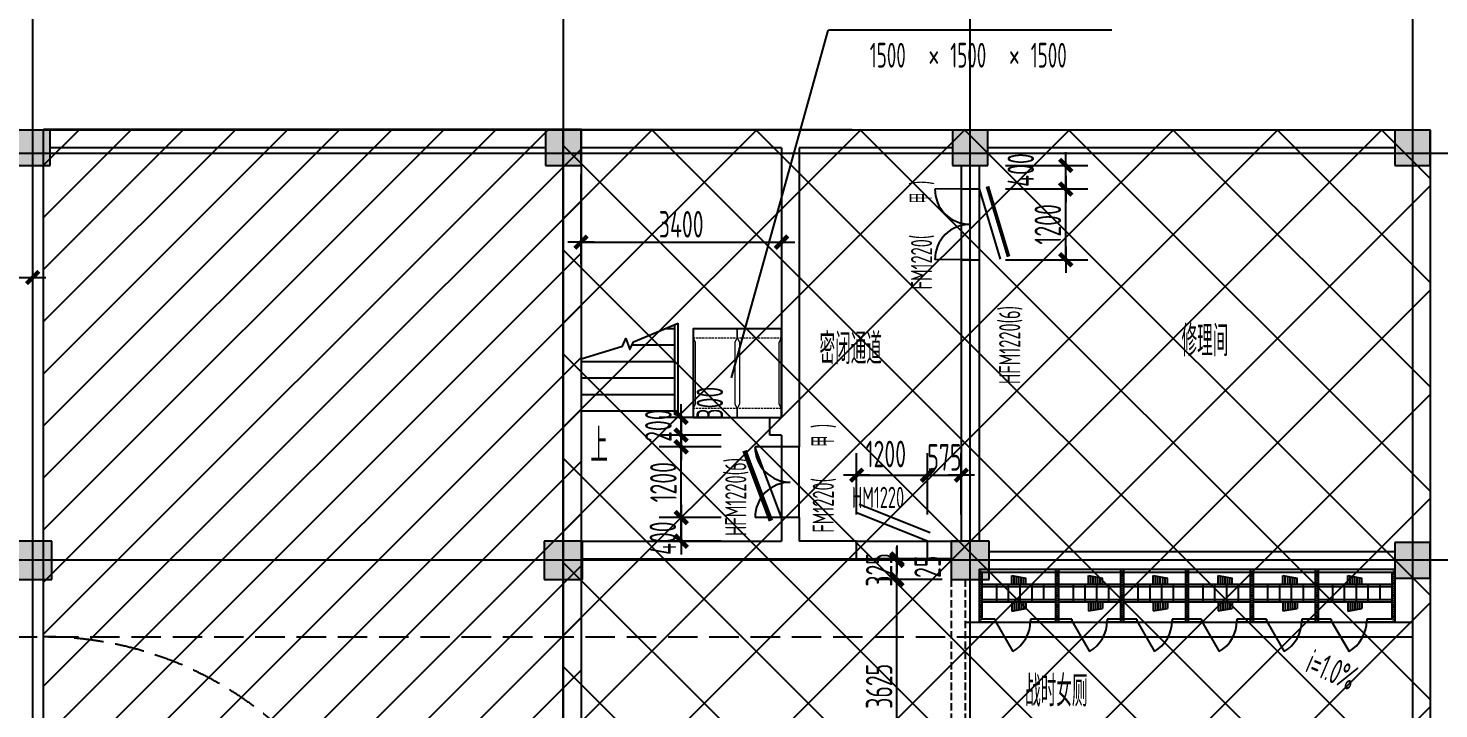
# Model space of a CAD drawing. Extents: x 1596194 to 1987057, y -212608 to 63160.
# Drawn here: x 1768955 to 1792878, y 21891 to 33438 of the extents above; entities that cross this region are included whole.
import ezdxf
from ezdxf.enums import TextEntityAlignment as Align

# ---------------------------------------------------------------- set-up
doc = ezdxf.new("R2010")
doc.units = 0
doc.header["$LTSCALE"] = 100
doc.header["$MEASUREMENT"] = 0
doc.linetypes.add('DASH', pattern=[0.35, 0.25, -0.1])
doc.linetypes.add('DASH_200', pattern=[0.7, 0.5, -0.2])
doc.layers.get('0').update_dxf_attribs({"linetype": 'CONTINUOUS'})
doc.layers.get('DEFPOINTS').update_dxf_attribs({"linetype": 'CONTINUOUS'})
for name, color, linetype in [('1', 8, 'CONTINUOUS'), ('_走道示意', 8, 'CONTINUOUS'), ('BALCONY', 6, 'CONTINUOUS'), ('brickwall', 5, 'DASH'), ('COLUMN', 1, 'CONTINUOUS'), ('DOTE', 251, 'CONTINUOUS'), ('LVTRY', 6, 'CONTINUOUS'), ('PUB_DIM', 3, 'CONTINUOUS'), ('PUB_TEXT', 30, 'CONTINUOUS'), ('SOLID_HATCH', 40, 'CONTINUOUS'), ('STAIR', 5, 'CONTINUOUS'), ('WALL', 2, 'CONTINUOUS'), ('WINDOW', 4, 'CONTINUOUS'), ('WINDOW_TEXT', 7, 'CONTINUOUS')]:
    doc.layers.add(name, color=color, linetype=linetype)
doc.layers.add('AXIS', color=3, linetype='CONTINUOUS', lineweight=9)
doc.styles.add('DIM_FONT', font='SYSZ.shx', dxfattribs={"width": 0.7, "bigfont": 'SYFS.shx'})
doc.styles.add('SIMPLEX', font='SIMPLEX.SHX')
doc.dimstyles.new('DIMN150', dxfattribs={"dimscale": 1.5, "dimtxt": 300, "dimasz": 1, "dimexe": 250, "dimexo": 300, "dimgap": 30, "dimtad": 1, "dimdec": 0, "dimzin": 0, "dimdsep": 46, "dimtxsty": 'DIM_FONT', "dimblk": 'ARCHTICK', "dimcen": 0.09, "dimclrt": 7, "dimazin": 2, "dimtfac": 1, "dimtdec": 0, "dimtix": 1, "dimtmove": 2, "dimatfit": 3, "dimldrblk": 'DOT', "dimfxl": 0, "dimtolj": 1, "dimtzin": 0, "dimarcsym": 0})

# ---------------------------------------------------------------- blocks, each defined once
blk = doc.blocks.new('_archtick')
blk.add_line((-150, 0), (150, 0))
at = {"const_width": 50}
blk.add_lwpolyline([(-70, -70), (70, 70)], dxfattribs=at)
blk = doc.blocks.new('*D708')
at = {"layer": 'DEFPOINTS', "color": 0}
for p in [(1784205, 25854), (1783005, 24735), (1784205, 24735)]:
    blk.add_point(p, dxfattribs=at)
at = {"layer": 'PUB_DIM', "color": 0, "lineweight": -2}
for p, q in [((1783005, 25185), (1783005, 26229)), ((1784205, 25185), (1784205, 26229)), ((1783005, 25854), (1784205, 25854))]:
    blk.add_line(p, q, dxfattribs=at)
at = {"layer": 'PUB_DIM', "color": 0, "lineweight": -2, "xscale": 1.5, "yscale": 1.5, "zscale": 1.5, "rotation": 180}
blk.add_blockref('_archtick', (1783005, 25854), dxfattribs=at)
at = {"layer": 'PUB_DIM', "color": 0, "lineweight": -2, "xscale": 1.5, "yscale": 1.5, "zscale": 1.5}
blk.add_blockref('_archtick', (1784205, 25854), dxfattribs=at)
at = {"layer": 'PUB_DIM', "color": 7, "insert": (1783500, 26214), "char_height": 450, "attachment_point": 5, "style": 'DIM_FONT'}
blk.add_mtext('\\A1;1200', dxfattribs=at)
blk = doc.blocks.new('_Dot')
at = {"color": 0, "linetype": 'ByBlock', "lineweight": -2}
blk.add_line((-0.5, 0), (-1, 0), dxfattribs=at)
at = {"color": 0, "linetype": 'ByBlock', "const_width": 0.5}
blk.add_lwpolyline([(-0.25, 0, 1), (0.25, 0, 1)], format="xyb", close=True, dxfattribs=at)
blk = doc.blocks.new('*D709')
at = {"layer": 'DEFPOINTS', "color": 0}
for p in [(1784780, 25854), (1784205, 24735), (1784780, 24735)]:
    blk.add_point(p, dxfattribs=at)
at = {"layer": 'PUB_DIM', "color": 0, "lineweight": -2}
for p, q in [((1784205, 25185), (1784205, 26229)), ((1784780, 25185), (1784780, 26229)), ((1784205, 25854), (1784204, 25854)), ((1784205, 25854), (1784780, 25854)), ((1784780, 25854), (1784782, 25854))]:
    blk.add_line(p, q, dxfattribs=at)
at = {"layer": 'PUB_DIM', "color": 0, "lineweight": -2, "xscale": 1.5, "yscale": 1.5, "zscale": 1.5}
blk.add_blockref('_archtick', (1784205, 25854), dxfattribs=at)
at = {"layer": 'PUB_DIM', "color": 0, "lineweight": -2, "xscale": 1.5, "yscale": 1.5, "zscale": 1.5, "rotation": 180}
blk.add_blockref('_archtick', (1784780, 25854), dxfattribs=at)
at = {"layer": 'PUB_DIM', "color": 7, "insert": (1784493, 26156), "char_height": 450, "attachment_point": 5, "style": 'DIM_FONT'}
blk.add_mtext('\\A1;575', dxfattribs=at)
blk = doc.blocks.new('*D710')
at = {"layer": 'DEFPOINTS', "color": 0}
for p in [(1780029, 25135), (1781160, 25135), (1781160, 24735)]:
    blk.add_point(p, dxfattribs=at)
at = {"layer": 'PUB_DIM', "color": 0, "lineweight": -2}
for p, q in [((1780710, 25135), (1779654, 25135)), ((1780029, 24735), (1780029, 25135)), ((1780710, 24735), (1779654, 24735))]:
    blk.add_line(p, q, dxfattribs=at)
at = {"layer": 'PUB_DIM', "color": 0, "lineweight": -2, "xscale": 1.5, "yscale": 1.5, "zscale": 1.5}
for p, rotation in [((1780029, 25135), 90), ((1780029, 24735), 270)]:
    blk.add_blockref('_archtick', p, dxfattribs=dict(at, rotation=rotation))
at = {"layer": 'PUB_DIM', "color": 7, "insert": (1779718, 24786), "char_height": 450, "attachment_point": 5, "rotation": 90, "style": 'DIM_FONT'}
blk.add_mtext('\\A1;400', dxfattribs=at)
blk = doc.blocks.new('*D711')
at = {"layer": 'DEFPOINTS', "color": 0}
for p in [(1780029, 26335), (1781160, 26335), (1781160, 25135)]:
    blk.add_point(p, dxfattribs=at)
at = {"layer": 'PUB_DIM', "color": 0, "lineweight": -2}
for p, q in [((1780710, 26335), (1779654, 26335)), ((1780029, 25135), (1780029, 26335)), ((1780710, 25135), (1779654, 25135))]:
    blk.add_line(p, q, dxfattribs=at)
at = {"layer": 'PUB_DIM', "color": 0, "lineweight": -2, "xscale": 1.5, "yscale": 1.5, "zscale": 1.5}
for p, rotation in [((1780029, 26335), 90), ((1780029, 25135), 270)]:
    blk.add_blockref('_archtick', p, dxfattribs=dict(at, rotation=rotation))
at = {"layer": 'PUB_DIM', "color": 7, "insert": (1779727, 25735), "char_height": 450, "attachment_point": 5, "rotation": 90, "style": 'DIM_FONT'}
blk.add_mtext('\\A1;1200', dxfattribs=at)
blk = doc.blocks.new('*D712')
at = {"layer": 'DEFPOINTS', "color": 0}
for p in [(1780029, 26535), (1781160, 26535), (1781160, 26335)]:
    blk.add_point(p, dxfattribs=at)
at = {"layer": 'PUB_DIM', "color": 0, "lineweight": -2}
for p, q in [((1780710, 26535), (1779654, 26535)), ((1780710, 26335), (1779654, 26335)), ((1780029, 26335), (1780029, 26535))]:
    blk.add_line(p, q, dxfattribs=at)
at = {"layer": 'PUB_DIM', "color": 0, "lineweight": -2, "xscale": 1.5, "yscale": 1.5, "zscale": 1.5}
for p, rotation in [((1780029, 26535), 90), ((1780029, 26335), 270)]:
    blk.add_blockref('_archtick', p, dxfattribs=dict(at, rotation=rotation))
at = {"layer": 'PUB_DIM', "color": 7, "insert": (1779642, 26695), "char_height": 450, "attachment_point": 5, "rotation": 90, "style": 'DIM_FONT'}
blk.add_mtext('\\A1;200', dxfattribs=at)
blk = doc.blocks.new('*D713')
at = {"layer": 'DEFPOINTS', "color": 0}
for p in [(1780029, 26835), (1781160, 26835), (1781160, 26535)]:
    blk.add_point(p, dxfattribs=at)
at = {"layer": 'PUB_DIM', "color": 0, "lineweight": -2}
for p, q in [((1780710, 26835), (1779654, 26835)), ((1780029, 26535), (1780029, 26835)), ((1780710, 26535), (1779654, 26535))]:
    blk.add_line(p, q, dxfattribs=at)
at = {"layer": 'PUB_DIM', "color": 0, "lineweight": -2, "xscale": 1.5, "yscale": 1.5, "zscale": 1.5}
for p, rotation in [((1780029, 26835), 90), ((1780029, 26535), 270)]:
    blk.add_blockref('_archtick', p, dxfattribs=dict(at, rotation=rotation))
at = {"layer": 'PUB_DIM', "color": 7, "insert": (1780515, 27077), "char_height": 450, "attachment_point": 5, "rotation": 90, "style": 'DIM_FONT'}
blk.add_mtext('\\A1;300', dxfattribs=at)
blk = doc.blocks.new('*D714')
at = {"layer": 'DEFPOINTS', "color": 0}
for p in [(1785080, 30710), (1786551, 30710), (1785080, 29510)]:
    blk.add_point(p, dxfattribs=at)
at = {"layer": 'PUB_DIM', "color": 0, "lineweight": -2}
for p, q in [((1785530, 30710), (1786926, 30710)), ((1786551, 29510), (1786551, 30710)), ((1785530, 29510), (1786926, 29510))]:
    blk.add_line(p, q, dxfattribs=at)
at = {"layer": 'PUB_DIM', "color": 0, "lineweight": -2, "xscale": 1.5, "yscale": 1.5, "zscale": 1.5}
for p, rotation in [((1786551, 30710), 90), ((1786551, 29510), 270)]:
    blk.add_blockref('_archtick', p, dxfattribs=dict(at, rotation=rotation))
at = {"layer": 'PUB_DIM', "color": 7, "insert": (1786248, 30110), "char_height": 450, "attachment_point": 5, "rotation": 90, "style": 'DIM_FONT'}
blk.add_mtext('\\A1;1200', dxfattribs=at)
blk = doc.blocks.new('*D715')
at = {"layer": 'DEFPOINTS', "color": 0}
for p in [(1785080, 31110), (1786551, 31110), (1785080, 30710)]:
    blk.add_point(p, dxfattribs=at)
at = {"layer": 'PUB_DIM', "color": 0, "lineweight": -2}
for p, q in [((1785530, 31110), (1786926, 31110)), ((1786551, 30710), (1786551, 31110)), ((1785530, 30710), (1786926, 30710))]:
    blk.add_line(p, q, dxfattribs=at)
at = {"layer": 'PUB_DIM', "color": 0, "lineweight": -2, "xscale": 1.5, "yscale": 1.5, "zscale": 1.5}
for p, rotation in [((1786551, 31110), 90), ((1786551, 30710), 270)]:
    blk.add_blockref('_archtick', p, dxfattribs=dict(at, rotation=rotation))
at = {"layer": 'PUB_DIM', "color": 7, "insert": (1785789, 31031), "char_height": 450, "attachment_point": 5, "rotation": 90, "style": 'DIM_FONT'}
blk.add_mtext('\\A1;400', dxfattribs=at)
blk = doc.blocks.new('*D984')
at = {"layer": 'DEFPOINTS', "color": 0}
for p in [(1783689, 24435), (1784905, 24435), (1784905, 24410)]:
    blk.add_point(p, dxfattribs=at)
at = {"layer": 'PUB_DIM', "color": 0, "lineweight": -2}
for p, q in [((1784455, 24435), (1783314, 24435)), ((1784455, 24410), (1783314, 24410)), ((1783689, 24435), (1783689, 24437)), ((1783689, 24410), (1783689, 24435)), ((1783689, 24410), (1783689, 24409))]:
    blk.add_line(p, q, dxfattribs=at)
at = {"layer": 'PUB_DIM', "color": 0, "lineweight": -2, "xscale": 1.5, "yscale": 1.5, "zscale": 1.5}
for p, rotation in [((1783689, 24435), 270), ((1783689, 24410), 90)]:
    blk.add_blockref('_archtick', p, dxfattribs=dict(at, rotation=rotation))
at = {"layer": 'PUB_DIM', "color": 7, "insert": (1784208, 24300), "char_height": 450, "attachment_point": 5, "rotation": 90, "style": 'DIM_FONT'}
blk.add_mtext('\\A1;25', dxfattribs=at)
blk = doc.blocks.new('*D985')
at = {"layer": 'DEFPOINTS', "color": 0}
for p in [(1783689, 24410), (1784905, 24410), (1784905, 24085)]:
    blk.add_point(p, dxfattribs=at)
at = {"layer": 'PUB_DIM', "color": 0, "lineweight": -2}
for p, q in [((1784455, 24410), (1783314, 24410)), ((1783689, 24410), (1783689, 24412)), ((1783689, 24085), (1783689, 24410)), ((1784455, 24085), (1783314, 24085)), ((1783689, 24085), (1783689, 24084))]:
    blk.add_line(p, q, dxfattribs=at)
at = {"layer": 'PUB_DIM', "color": 0, "lineweight": -2, "xscale": 1.5, "yscale": 1.5, "zscale": 1.5}
for p, rotation in [((1783689, 24410), 270), ((1783689, 24085), 90)]:
    blk.add_blockref('_archtick', p, dxfattribs=dict(at, rotation=rotation))
at = {"layer": 'PUB_DIM', "color": 7, "insert": (1783387, 24248), "char_height": 450, "attachment_point": 5, "rotation": 90, "style": 'DIM_FONT'}
blk.add_mtext('\\A1;325', dxfattribs=at)
blk = doc.blocks.new('*D986')
at = {"layer": 'DEFPOINTS', "color": 0}
for p in [(1783689, 24085), (1784905, 24085), (1784905, 20460)]:
    blk.add_point(p, dxfattribs=at)
at = {"layer": 'PUB_DIM', "color": 0, "lineweight": -2}
for p, q in [((1784455, 24085), (1783314, 24085)), ((1783689, 20460), (1783689, 24085)), ((1784455, 20460), (1783314, 20460))]:
    blk.add_line(p, q, dxfattribs=at)
at = {"layer": 'PUB_DIM', "color": 0, "lineweight": -2, "xscale": 1.5, "yscale": 1.5, "zscale": 1.5}
for p, rotation in [((1783689, 24085), 90), ((1783689, 20460), 270)]:
    blk.add_blockref('_archtick', p, dxfattribs=dict(at, rotation=rotation))
at = {"layer": 'PUB_DIM', "color": 7, "insert": (1783387, 22273), "char_height": 450, "attachment_point": 5, "rotation": 90, "style": 'DIM_FONT'}
blk.add_mtext('\\A1;3625', dxfattribs=at)
blk = doc.blocks.new('*D1062')
at = {"layer": 'DEFPOINTS', "color": 0}
for p in [(1767780, 30477), (1769030, 30477), (1769030, 29208)]:
    blk.add_point(p, dxfattribs=at)
at = {"layer": 'PUB_DIM', "color": 0, "lineweight": -2}
for p, q in [((1767780, 30027), (1767780, 28833)), ((1769030, 30027), (1769030, 28833)), ((1767780, 29208), (1769030, 29208))]:
    blk.add_line(p, q, dxfattribs=at)
at = {"layer": 'PUB_DIM', "color": 0, "lineweight": -2, "xscale": 1.5, "yscale": 1.5, "zscale": 1.5, "rotation": 180}
blk.add_blockref('_archtick', (1767780, 29208), dxfattribs=at)
at = {"layer": 'PUB_DIM', "color": 0, "lineweight": -2, "xscale": 1.5, "yscale": 1.5, "zscale": 1.5}
blk.add_blockref('_archtick', (1769030, 29208), dxfattribs=at)
at = {"layer": 'PUB_DIM', "color": 7, "insert": (1768405, 29510), "char_height": 450, "attachment_point": 5, "style": 'DIM_FONT'}
blk.add_mtext('\\A1;1250', dxfattribs=at)
blk = doc.blocks.new('*D1351')
at = {"layer": 'DEFPOINTS', "color": 0}
for p in [(1778330, 31410), (1781730, 31410), (1781730, 29808)]:
    blk.add_point(p, dxfattribs=at)
at = {"layer": 'PUB_DIM', "color": 0, "lineweight": -2}
for p, q in [((1778330, 30960), (1778330, 29433)), ((1781730, 30960), (1781730, 29433)), ((1778330, 29808), (1781730, 29808))]:
    blk.add_line(p, q, dxfattribs=at)
at = {"layer": 'PUB_DIM', "color": 0, "lineweight": -2, "xscale": 1.5, "yscale": 1.5, "zscale": 1.5, "rotation": 180}
blk.add_blockref('_archtick', (1778330, 29808), dxfattribs=at)
at = {"layer": 'PUB_DIM', "color": 0, "lineweight": -2, "xscale": 1.5, "yscale": 1.5, "zscale": 1.5}
blk.add_blockref('_archtick', (1781730, 29808), dxfattribs=at)
at = {"layer": 'PUB_DIM', "color": 7, "insert": (1780030, 30111), "char_height": 450, "attachment_point": 5, "style": 'DIM_FONT'}
blk.add_mtext('\\A1;3400', dxfattribs=at)
blk = doc.blocks.new('A$C48F76036')
at = {"layer": 'AXIS', "color": 6, "linetype": 'DASH'}
for p, q in [((0, 900), (1000, 900)), ((1000, 100), (0, 100))]:
    blk.add_line(p, q, dxfattribs=at)
at = {"layer": 'AXIS', "color": 6}
for points in [[(500, 0), (500, 100), (475, 150), (475, 850), (500, 900), (500, 1000), (0, 1000), (0, 900), (25, 850), (25, 150), (0, 100), (0, 0), (500, 0)], [(1000, 0), (1000, 100), (975, 150), (975, 850), (1000, 900), (1000, 1000), (500, 1000), (500, 900), (525, 850), (525, 150), (500, 100), (500, 0), (1000, 0)]]:
    blk.add_lwpolyline(points, close=True, dxfattribs=at)
at = {"layer": 'WINDOW'}
blk.add_lwpolyline([(0, 0), (1000, 0), (1000, 1000), (0, 1000)], close=True, dxfattribs=at)
blk = doc.blocks.new('_DBLK')
blk.add_line((-0.5, 0), (0, -0.866))
blk.add_arc((-0.5, 0), 1, 300, 0)
at = {"layer": 'WINDOW_TEXT', "style": 'SIMPLEX', "flags": 9}
blk.add_attdef('A', text='', height=1, dxfattribs=at).set_placement((0, 1.5), align=Align.MIDDLE)
blk = doc.blocks.new('A$C4DAE11FD')
at = {"layer": 'BALCONY'}
for p, q in [((0, 1350), (900, 1350)), ((0, 1350), (0, 0)), ((50, 1300), (850, 1300)), ((50, 1300), (50, 50)), ((260, 50), (260, 1300)), ((300, 50), (300, 1300)), ((520, 50), (520, 1300)), ((560, 50), (560, 1300)), ((850, 1075), (850, 1300)), ((900, 1075), (900, 1350)), ((260, 1055), (560, 1055)), ((260, 1055), (560, 1055)), ((850, 1075), (900, 1075)), ((900, 1075), (900, 475)), ((110, 795), (154, 555)), ((260, 795), (110, 795)), ((260, 755), (117, 755)), ((260, 855), (520, 855)), ((520, 855), (560, 855)), ((560, 795), (710, 795)), ((560, 755), (703, 755)), ((710, 795), (666, 555)), ((260, 715), (125, 715)), ((260, 675), (132, 675)), ((260, 635), (139, 635)), ((260, 595), (146, 595)), ((260, 555), (154, 555)), ((260, 655), (520, 655)), ((520, 655), (560, 655)), ((560, 715), (695, 715)), ((560, 675), (688, 675)), ((560, 635), (681, 635)), ((560, 595), (674, 595)), ((560, 555), (666, 555)), ((258, 255), (518, 255)), ((260, 455), (520, 455)), ((520, 455), (560, 455)), ((850, 475), (900, 475)), ((850, 50), (850, 475)), ((900, 0), (900, 475)), ((0, 0), (900, 0)), ((50, 50), (850, 50))]:
    blk.add_line(p, q, dxfattribs=at)
at = {"layer": 'brickwall'}
for p, q in [((0, 1325), (900, 1325)), ((0, 25), (900, 25))]:
    blk.add_line(p, q, dxfattribs=at)
at = {"layer": 'BALCONY', "extrusion": (0, 0, -1), "xscale": 600, "yscale": 600, "zscale": -600, "rotation": 270}
blk.add_blockref('_DBLK', (-875, 775), dxfattribs=at)
blk = doc.blocks.new('A$C30F10F9F')
at = {"layer": 'BALCONY'}
for p, q in [((0, 1395), (0, 495)), ((0, 1395), (1150, 1395)), ((50, 1345), (50, 545)), ((50, 1345), (1100, 1345)), ((555, 1285), (795, 1241)), ((555, 1135), (555, 1285)), ((595, 1135), (595, 1277)), ((635, 1135), (635, 1270)), ((675, 1135), (675, 1263)), ((715, 1135), (715, 1255)), ((755, 1135), (755, 1248)), ((795, 1135), (795, 1241)), ((1100, 1345), (1100, 545)), ((1150, 1395), (1150, 495)), ((1100, 1135), (50, 1135)), ((1100, 1095), (50, 1095)), ((295, 1135), (295, 835)), ((495, 1135), (495, 875)), ((695, 1135), (695, 875)), ((895, 1135), (895, 875)), ((1100, 875), (50, 875)), ((1100, 835), (50, 835)), ((495, 875), (495, 835)), ((555, 835), (555, 685)), ((555, 685), (795, 728)), ((595, 835), (595, 692)), ((635, 835), (635, 699)), ((675, 835), (675, 707)), ((695, 875), (695, 835)), ((715, 835), (715, 714)), ((755, 835), (755, 721)), ((795, 835), (795, 728)), ((895, 875), (895, 835)), ((275, 495), (0, 495)), ((275, 545), (50, 545)), ((275, 545), (275, 495)), ((275, 495), (875, 495)), ((875, 545), (875, 495)), ((1100, 545), (875, 545)), ((1150, 495), (875, 495))]:
    blk.add_line(p, q, dxfattribs=at)
at = {"layer": 'brickwall'}
for p, q in [((25, 1395), (25, 495)), ((1125, 1395), (1125, 495))]:
    blk.add_line(p, q, dxfattribs=at)
at = {"layer": 'BALCONY', "xscale": 600, "yscale": 600, "zscale": 600}
blk.add_blockref('_DBLK', (575, 520), dxfattribs=at)
blk = doc.blocks.new('_fzh')
for p, q in [((-0.5, 0.5), (-0.5, -0.5)), ((0.5, 0.5), (-0.5, 0.5)), ((0.5, -0.5), (0.5, 0.5)), ((-0.5, -0.5), (0.5, -0.5))]:
    blk.add_line(p, q)
at = {"layer": 'SOLID_HATCH'}
blk.add_solid([(0.5, 0.5), (0.5, -0.5), (-0.5, 0.5), (-0.5, -0.5)], dxfattribs=at)
blk = doc.blocks.new('M_A3PTU')
for p, q in [((-0.5, 0), (-0.499, -0.498)), ((0.5, 0), (0.499, -0.498))]:
    blk.add_line(p, q)
for centre, start, end in [((-0.498, -0.001), 269.885, 0.0763), ((0.498, -0.001), 179.9237, 270.115)]:
    blk.add_arc(centre, 0.498, start, end)

msp = doc.modelspace()

# ---------------------------------------------------------------- hatches: boundary and pattern name
at = {"layer": '1', "ltscale": 10}
h = msp.add_hatch(dxfattribs=at)
h.set_pattern_fill('ANSI31', color=256, scale=5000, style=0)
h.set_pattern_definition([(45, (8232.57, -1879.3), (-441.94174, 441.94174), [])])
h.paths.add_polyline_path([(1769216.146, 31724.117), (1778330.206, 31724.117), (1778330.206, 6410.131), (1769216.146, 6410.131)])
at = {"layer": '1'}
h = msp.add_hatch(dxfattribs=at)
h.set_pattern_fill('ANSI37', color=256, scale=10000, style=0)
h.set_pattern_definition([(45, (8232.6, -1879.3), (-883.8835, 883.8835), []), (135, (8232.6, -1879.3), (-883.8835, -883.8835), [])])
h.paths.add_polyline_path([(1778030.206, 31724.117), (1792730.206, 31710.131), (1792730.206, -26014.869), (1778030.206, -26014.869)])

# ---------------------------------------------------------------- linework, layer by layer
at = {"layer": '1', "ltscale": 10}
msp.add_lwpolyline([(1769216.146, 31724.117), (1778330.206, 31724.117), (1778330.206, 6410.131), (1769216.146, 6410.131)], close=True, dxfattribs=at)
at = {"layer": '1'}
msp.add_lwpolyline([(1778030.206, 31724.117), (1792730.206, 31710.131), (1792730.206, -26014.869), (1778030.206, -26014.869), (1778030.206, 31724.117)], close=True, dxfattribs=at)
at = {"layer": '_走道示意', "linetype": 'DASH_200', "ltscale": 10}
msp.add_line((1745506, 23113.134), (1792430.206, 23113.134), dxfattribs=at)
msp.add_arc((1769211.561, 17113.134), 6000, 360, 90, dxfattribs=at)
at = {"layer": 'brickwall', "ltscale": 5}
for p, q in [((1784605.206, 24085.129), (1784605.206, 20440.273)), ((1784845.206, 24085.129), (1784845.206, 20460.131))]:
    msp.add_line(p, q, dxfattribs=at)
at = {"layer": 'DOTE'}
for p, q in [((1769030.206, 50334.236), (1769030.206, -36126.938)), ((1778030.206, 50334.236), (1778030.206, -36126.938)), ((1784930.206, -36126.938), (1784930.206, 50334.236)), ((1792430.206, 50334.236), (1792430.206, -36126.938)), ((1799629.617, 31310.131), (1638383.856, 31310.131)), ((1799629.617, 24410.131), (1638383.856, 24410.131))]:
    msp.add_line(p, q, dxfattribs=at)
at = {"layer": 'LVTRY'}
for p, q in [((1784845.206, 23360.131), (1792430.206, 23360.131)), ((1784845.206, 23110.131), (1792430.206, 23110.131))]:
    msp.add_line(p, q, dxfattribs=at)
at = {"layer": 'PUB_DIM'}
msp.add_lwpolyline([(1790494.075, 22342.782, 0, 0, 0), (1791341.204, 21979.948, 120, 0, 0), (1791754.858, 21802.775, 0, 0, 0)], format="xyseb", dxfattribs=at)
at = {"layer": 'PUB_TEXT'}
for p, q in [((1780882.107, 27508.84), (1782523.128, 33400.602)), ((1782523.128, 33400.602), (1782535.811, 33410.235)), ((1782535.811, 33410.235), (1787334.171, 33410.235))]:
    msp.add_line(p, q, dxfattribs=at)
at = {"layer": 'STAIR'}
for p, q in [((1779920.206, 28340.131), (1779761.769, 28340.131)), ((1779920.206, 26880.131), (1779920.206, 28406.024)), ((1779980.206, 26880.131), (1779980.206, 28430.977)), ((1779920.206, 28060.131), (1779193.836, 28060.131)), ((1779920.206, 27780.131), (1778330.206, 27780.131)), ((1779920.206, 27500.131), (1778330.206, 27500.131)), ((1779920.206, 27220.131), (1778330.206, 27220.131)), ((1779920.206, 26940.131), (1778330.206, 26940.131)), ((1779980.206, 26880.131), (1779920.206, 26880.131))]:
    msp.add_line(p, q, dxfattribs=at)
msp.add_lwpolyline([(1778330.206, 27827.311), (1779031.237, 28046.069), (1779091.004, 28174.24), (1779159.408, 27986.301), (1779219.175, 28114.473), (1779980.206, 28430.977)], dxfattribs=at)
msp.add_lwpolyline([(1779125.206, 27876.707, 0, 60, 0), (1779125.206, 27626.707, 0, 0, 0), (1779125.206, 26690.131, 0, 0, 0)], format="xyseb", dxfattribs=at)
at = {"layer": 'WALL'}
for p, q in [((1792730.206, 31710.131), (1769330.206, 31710.131)), ((1792730.206, 31710.131), (1792730.206, 1510.131)), ((1777730.206, 31410.131), (1769330.206, 31410.131)), ((1781730.206, 31410.131), (1778330.206, 31410.131)), ((1781730.206, 31410.131), (1781730.206, 26835.131)), ((1782030.206, 31410.131), (1782030.206, 26335.131)), ((1784630.206, 31410.131), (1782030.206, 31410.131)), ((1792130.206, 31410.131), (1785230.206, 31410.131)), ((1778030.206, 31110.131), (1778030.206, 24735.131)), ((1778330.206, 31110.131), (1778330.206, 24735.131)), ((1784780.206, 31110.131), (1784780.206, 30710.131)), ((1785080.206, 31110.131), (1785080.206, 30710.131)), ((1792430.206, 31110.131), (1792430.206, 24710.131)), ((1784780.206, 30710.131), (1785080.206, 30710.131)), ((1784780.206, 29510.131), (1785080.206, 29510.131)), ((1784780.206, 29510.131), (1784780.206, 24735.131)), ((1785080.206, 29510.131), (1785080.206, 24735.131)), ((1781530.206, 26835.131), (1781730.206, 26835.131)), ((1781530.206, 26535.131), (1781530.206, 26835.131)), ((1781730.206, 26535.131), (1781530.206, 26535.131)), ((1781730.206, 26535.131), (1781730.206, 26335.131)), ((1782030.206, 26335.131), (1781730.206, 26335.131)), ((1781730.206, 25135.131), (1781730.206, 24735.131)), ((1782030.206, 25135.131), (1781730.206, 25135.131)), ((1782030.206, 25135.131), (1782030.206, 24735.131)), ((1778330.206, 24735.131), (1781730.206, 24735.131)), ((1783005.206, 24735.131), (1782030.206, 24735.131)), ((1783005.206, 24435.131), (1783005.206, 24735.131)), ((1784205.206, 24735.131), (1784780.206, 24735.131)), ((1784205.206, 24435.131), (1784205.206, 24735.131)), ((1778355.206, 24435.131), (1783005.206, 24435.131)), ((1784605.206, 24435.131), (1784205.206, 24435.131)), ((1785255.206, 24560.131), (1792130.206, 24560.131)), ((1785255.206, 24260.131), (1792130.206, 24260.131)), ((1792430.206, 24110.131), (1792430.206, 17910.131))]:
    msp.add_line(p, q, dxfattribs=at)
at = {"layer": 'WINDOW'}
for p, q in [((1784780.206, 30710.131), (1784780.206, 29510.131)), ((1785080.206, 30710.131), (1785080.073, 29509.687)), ((1785080.206, 30710.131), (1785437.815, 29519.328)), ((1781730.206, 25135.131), (1781283.195, 26323.636)), ((1781730.206, 26335.131), (1781730.206, 25135.131)), ((1782030.206, 25135.131), (1782030.206, 26335.131)), ((1784251.022, 24877.963), (1783050.434, 25359.301)), ((1784205.206, 24735.131), (1783004.619, 25216.469)), ((1783005.206, 24735.131), (1784205.206, 24735.131)), ((1783005.206, 24435.131), (1784205.206, 24435.131))]:
    msp.add_line(p, q, dxfattribs=at)
for points, const_width in [([(1785223.734, 30753.274), (1785581.343, 29562.471)], 64), ([(1781550.629, 25081.203), (1781103.618, 26269.707)], 80)]:
    msp.add_lwpolyline(points, dxfattribs=dict(at, const_width=const_width))

# ---------------------------------------------------------------- block references
at = {"layer": 'AXIS', "xscale": 1.5, "yscale": 1.5, "zscale": 1.5, "rotation": 359.9994478085541}
msp.add_blockref('A$C48F76036', (1780230.206, 26835.146), dxfattribs=at)
at = {"layer": 'COLUMN'}
for p, xscale, yscale, zscale in [((1769030.206, 31410.131), 600, 600, 600), ((1778030.206, 31410.131), 600, 600, 600), ((1784930.206, 31410.131), 600, 600, 600), ((1792430.206, 31410.131), 600, 600, 600), ((1769030.206, 24410.131), 650, 650, 650), ((1778030.206, 24410.131), 650, 650, 650), ((1784930.206, 24410.131), 650, 650, 650), ((1792430.206, 24410.131), 600, 600, 600)]:
    msp.add_blockref('_fzh', p, dxfattribs=dict(at, xscale=xscale, yscale=yscale, zscale=zscale))
at = {"layer": 'LVTRY', "xscale": -1, "rotation": 90}
for p in [(1786430.206, 24260.131), (1792130.206, 24260.131)]:
    msp.add_blockref('A$C4DAE11FD', p, dxfattribs=at)
at = {"layer": 'LVTRY', "extrusion": (0, 0, -1), "xscale": -1, "zscale": -1}
for p in [(-1786380.206, 22865.517), (-1787480.206, 22865.517), (-1788580.206, 22865.517), (-1789680.206, 22865.517)]:
    msp.add_blockref('A$C30F10F9F', p, dxfattribs=at)
at = {"layer": 'WINDOW', "xscale": 1200, "yscale": 1200, "zscale": 1200, "rotation": 270}
for p in [(1784930.206, 30110.131), (1781880.206, 25735.131)]:
    msp.add_blockref('M_A3PTU', p, dxfattribs=at)

# ---------------------------------------------------------------- texts
at = {"layer": 'PUB_TEXT', "style": 'DIM_FONT'}
for s, height, width, p in [('1500', 420, 0.65625, (1783228.106, 32769.464)), ('×', 434.055, 0.7, (1784225.606, 32769.464)), ('1500', 420, 0.65625, (1784593.106, 32769.464)), ('×', 434.055, 0.7, (1785590.606, 32769.464)), ('1500', 420, 0.65625, (1785958.106, 32769.464)), ('密闭通道', 525, 0.7, (1782375.513, 27734.979)), ('上', 578.74, 0.7, (1778491.823, 26067.11)), ('HM1220', 360, 0.65625, (1782926.179, 25298.108)), ('战时女厕', 525, 0.7, (1785862.089, 21928.385))]:
    msp.add_text(s, height=height, dxfattribs=dict(at, width=width)).set_placement(p)
for s, height, rotation, width, p in [(')', 360, 90, 0.65625, (1784285.646, 30778.038)), ('甲', 372.047, 90, 0.7, (1784285.646, 30463.038)), ('FM1220(', 360, 90, 0.65625, (1784285.646, 29004.288)), ('HFM1220(6)', 360, 90, 0.65625, (1785780.732, 27400.969)), (')', 360, 90, 0.65625, (1782619.658, 26651.686)), ('甲', 372.047, 90, 0.7, (1782619.658, 26336.686)), ('HFM1220(6)', 360, 90, 0.65625, (1781135.401, 24823.029)), ('FM1220(', 360, 90, 0.65625, (1782619.658, 24877.936)), ('i=1.0%', 420, 336.8140332, 0.65625, (1790591.836, 22529.361))]:
    msp.add_text(s, height=height, rotation=rotation, dxfattribs=dict(at, width=width)).set_placement(p)
at = {"layer": 'PUB_TEXT', "style": 'DIM_FONT', "width": 0.7}
msp.add_text(' 修理间', height=525, dxfattribs=at).set_placement((1788812.651, 28161.111), align=Align.MIDDLE)

# ---------------------------------------------------------------- dimensions: what is measured, and where the dimension line sits
at = {"layer": 'PUB_DIM'}
for p1, p2, distance, picture, middle in [((1778330.206, 31410.131), (1781730.206, 31410.131), -1601.75, '*D1351', (1780030.206, 30110.524)), ((1785080.206, 29509.687), (1785080.206, 30710.131), -1470.354, '*D714', (1786248.417, 30109.909)), ((1767780.138, 30477.119), (1769030.206, 30477.119), -1269.559, '*D1062', (1768405.172, 29509.703)), ((1781159.631, 25135.131), (1781159.631, 26335.131), 1130.495, '*D711', (1779726.993, 25735.131)), ((1784205.206, 24735.131), (1784780.206, 24735.131), 1118.385, '*D709', (1784492.706, 26155.66)), ((1784905.206, 24085.129), (1784905.206, 24410.131), 1215.903, '*D985', (1783387.16, 24247.63)), ((1784905.206, 20460.131), (1784905.206, 24085.129), 1215.903, '*D986', (1783387.16, 22272.63))]:
    dim = msp.add_aligned_dim(p1=p1, p2=p2, distance=distance, dimstyle='DIMN150', dxfattribs=at)
    dim.commit()
    dim.dimension.update_dxf_attribs({"geometry": picture, "text_midpoint": middle})
for base, p1, p2, angle, picture, middle in [((1786550.56, 31110.131), (1785080.206, 30710.131), (1785080.206, 31110.131), 90, '*D715', (1785788.81, 31030.877)), ((1780029.136, 26835.131), (1781159.631, 26535.131), (1781159.631, 26835.131), 90, '*D713', (1780514.932, 27077.459)), ((1780029.136, 26535.131), (1781159.631, 26335.131), (1781159.631, 26535.131), 90, '*D712', (1779641.687, 26694.69)), ((1784205.206, 25853.517), (1783005.206, 24735.131), (1784205.206, 24735.131), 0, '*D708', (1783500.085, 26213.517)), ((1780029.136, 25135.131), (1781159.631, 24735.131), (1781159.631, 25135.131), 90, '*D710', (1779718.406, 24785.893)), ((1783689.303, 24435.131), (1784905.206, 24410.131), (1784905.206, 24435.131), 90, '*D984', (1784208.397, 24299.948))]:
    dim = msp.add_linear_dim(base=base, p1=p1, p2=p2, angle=angle, dimstyle='DIMN150', dxfattribs=at)
    dim.commit()
    dim.dimension.update_dxf_attribs({"geometry": picture, "text_midpoint": middle, "dimtype": 129})

doc.saveas('drawing.dxf')
